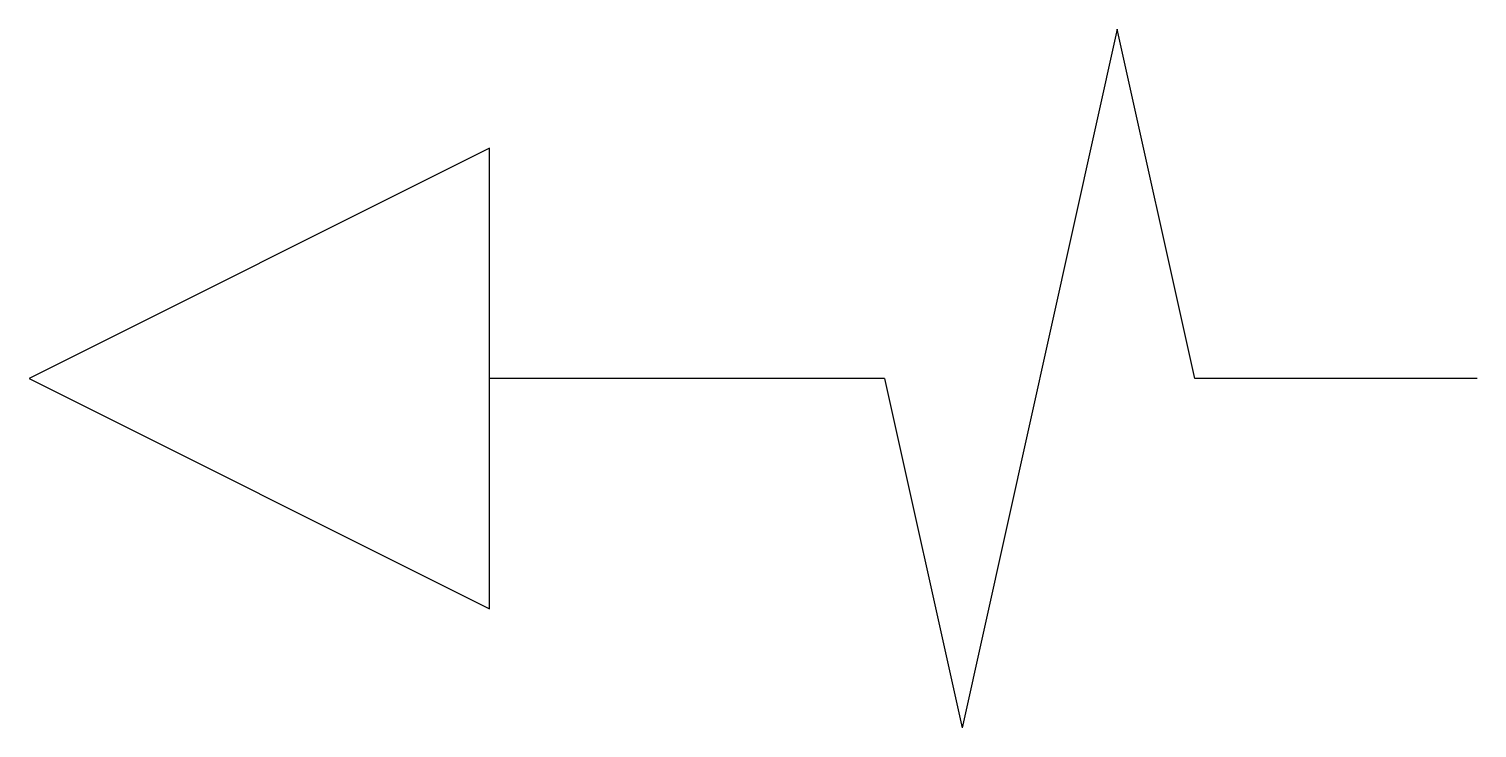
# Model space of a CAD drawing. Extents: x 0.009 to 0.176, y -0.04 to 0.04.
import ezdxf

# ---------------------------------------------------------------- set-up
doc = ezdxf.new("R2010")
doc.units = 0
doc.header["$MEASUREMENT"] = 0
doc.layers.get('0').update_dxf_attribs({"linetype": 'CONTINUOUS'})

msp = doc.modelspace()

# ---------------------------------------------------------------- linework, layer by layer
for p, q in [((0.13493, 0.04028), (0.11702, -0.04028)), ((0.14388, 0), (0.13493, 0.04028)), ((0.10807, 0), (0.0625, 0)), ((0.10807, 0), (0.11702, -0.04028)), ((0.17643, 0), (0.14388, 0))]:
    msp.add_line(p, q)
msp.add_lwpolyline([(0.00938, 0), (0.0625, -0.02656), (0.0625, 0.02656)], close=True)
msp.add_solid([(0.0625, 0.02656), (0.00938, 0), (0.0625, -0.02656), (0.0625, 0.02656)])

doc.saveas('drawing.dxf')
